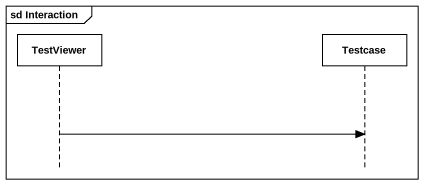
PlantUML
@startuml
mainframe sd Interaction
hide footbox
participant TestViewer
participant Testcase

TestViewer -> Testcase
@enduml
